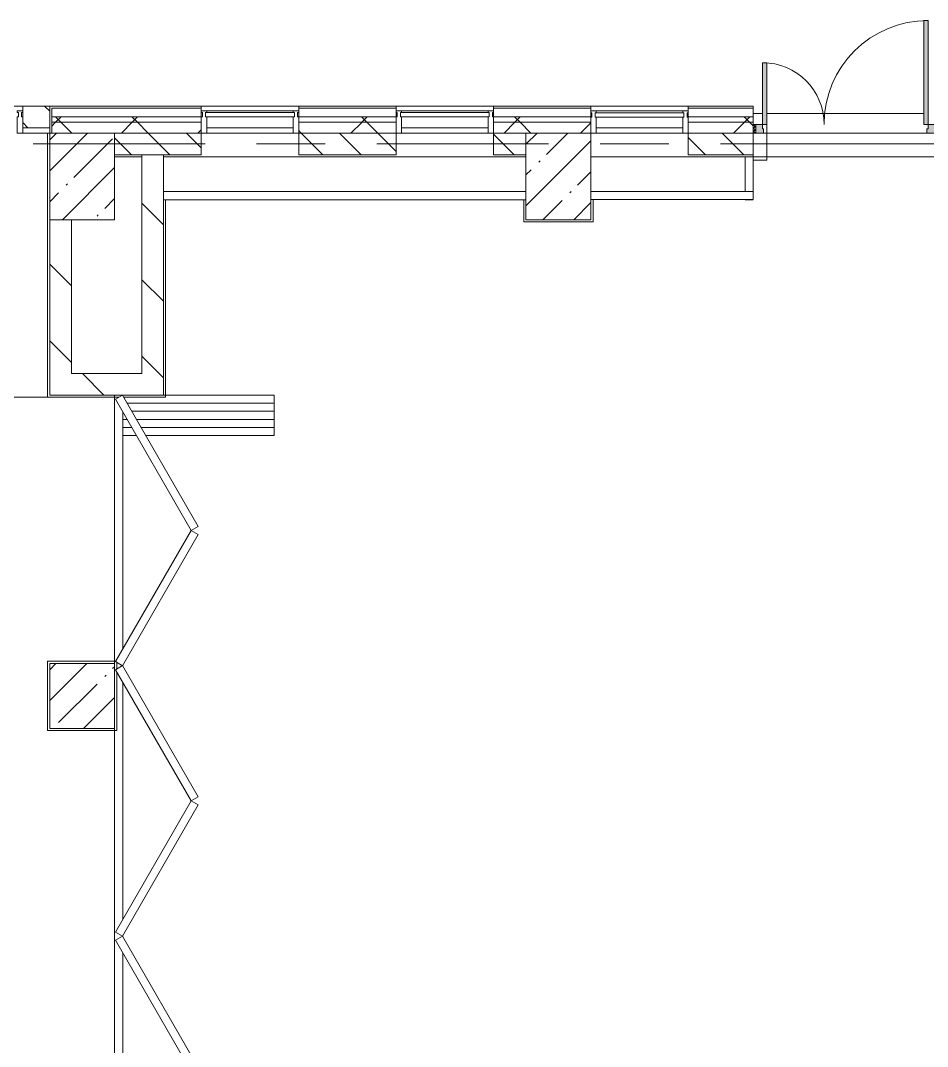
# Model space of a CAD drawing. Header units: millimetres. Extents: x 81494 to 296443, y -8553 to 29000.
# Drawn here: x 182873 to 191253, y 18661 to 28140 of the extents above; entities that cross this region are included whole.
import ezdxf

# ---------------------------------------------------------------- set-up
doc = ezdxf.new("R2010")
doc.units = ezdxf.units.MM
doc.linetypes.add('Осевая', pattern=[3175, 635, -476.25, 1587.5, -476.25])
for name, color, linetype, lineweight, true_color in [('A-DOOR-5', 7, 'Continuous', 5, 0xe2e2e2), ('A-DOOR-6', 7, 'Continuous', 5, 0xaaaaaa), ('A-DOOR-FRAM-5', 7, 'Continuous', 5, 0xaaaaaa), ('A-FLOR-2', 7, 'Continuous', 5, 0xaaaaaa)]:
    doc.layers.add(name, color=color, linetype=linetype, lineweight=lineweight, true_color=true_color)
for name, color, linetype, lineweight in [('A-GLAZ-CURT-2', 7, 'Continuous', 5), ('A-GLAZ-CWMG-2', 7, 'Continuous', 5), ('A-WALL', 7, 'Continuous', 9), ('A-WALL-4', 7, 'Continuous', 5), ('I-WALL-3', 7, 'Continuous', 5), ('S-COLS-1', 7, 'Continuous', 5), ('Оси', 7, 'Continuous', 9), ('Оси-2', 7, 'Осевая', 9)]:
    doc.layers.add(name, color=color, linetype=linetype, lineweight=lineweight)
pattern_1 = [(135, (169433.17, 0), (-176.7767, -176.7767), [])]
pattern_2 = [(135, (169433.17, 0), (-353.553, -353.553), [])]
pattern_3 = [(45, (169433.17, 0), (-353.5534, 353.5534), []), (135, (169433.17, 0), (-353.5534, -353.5534), [])]

# ---------------------------------------------------------------- blocks, each defined once
blk = doc.blocks.new('BSC_Колонна _Прямоугольная - 600х800-24078684-1_3_4_птичка')
at = {"layer": 'S-COLS-1'}
h = blk.add_hatch(dxfattribs=at)
h.set_pattern_fill('FP_115', color=256, style=0, pattern_type=2)
h.set_pattern_definition([(45, (-14010, -26700), (-285.123, 285.123), []), (45, (-13724.88, -26700), (-285.123, 285.123), [504.031, -100.806, 16.764, -84.042])])
h.paths.add_polyline_path([(-300, -400), (300, -400), (300, 400), (-300, 400), (-300, -45.6)])
for p, q in [((300, 400), (-300, 400)), ((-300, 400), (-300, -400)), ((300, -400), (300, 400)), ((-300, -400), (300, -400))]:
    blk.add_line(p, q, dxfattribs=at)
blk = doc.blocks.new('BSC_Колонна _Прямоугольная - 600х600-V190-1_3_4_птичка')
at = {"layer": 'S-COLS-1'}
h = blk.add_hatch(dxfattribs=at)
h.set_pattern_fill('FP_119', color=256, style=0, pattern_type=2)
h.set_pattern_definition([(45, (-14010, -21900), (-285.123, 285.123), []), (45, (-13724.88, -21900), (-285.123, 285.123), [504.031, -100.806, 16.764, -84.042])])
h.paths.add_polyline_path([(205.7, -300), (300, -300), (297, 300), (-300, 300), (-300, -300)])
for p, q in [((300, 300), (-300, 300)), ((-300, 300), (-300, -300)), ((300, -300), (300, 300)), ((-300, -300), (300, -300))]:
    blk.add_line(p, q, dxfattribs=at)
blk = doc.blocks.new('Системная панель - Стекло - 40мм-22856102-1_3_4_птичка')
at = {"layer": 'A-GLAZ-CURT-2'}
h = blk.add_hatch(dxfattribs=at)
h.set_pattern_fill('FP_129', color=256, style=0, pattern_type=2)
h.set_pattern_definition([(45, (-17860.3, -26790), (-1414.21, 1414.21), [1000, -3000]), (45, (-18860.3, -27290), (-1414.21, 1414.21), [3000, -1000]), (45, (-16860.3, -27790), (-1414.21, 1414.21), [1000, -3000])])
h.paths.add_polyline_path([(-400, -40), (410, -40), (410, 0), (-410, 0), (-410, -40)])
for p, q in [((410, 0), (-410, 0)), ((-410, 0), (-410, -40)), ((410, -40), (410, 0)), ((-410, -40), (410, -40))]:
    blk.add_line(p, q, dxfattribs=at)
blk = doc.blocks.new('Прямоугольный импост - Импост структурный с накладкой - 160мм Темный-33186088-1_3_4_птичка')
at = {"layer": 'A-GLAZ-CWMG-2'}
for p, q in [((17760.3, 27307), (16960.3, 27307)), ((17760.3, 27150), (16960.3, 27150))]:
    blk.add_line(p, q, dxfattribs=at)
blk = doc.blocks.new('Прямоугольный импост - Импост структурный с накладкой - 190мм-22856094-1_3_4_птичка')
at = {"layer": 'A-GLAZ-CWMG-2'}
for p, q in [((-50, 40), (-50, 190)), ((-50, 190), (0, 190)), ((0, 190), (0, 40)), ((-40, 40), (-50, 40)), ((-50, -17), (-50, 0)), ((-50, 0), (-40, 0)), ((-40, 0), (-40, 40)), ((-10, 40), (-10, 0)), ((0, 40), (-10, 40)), ((-10, 0), (0, 0)), ((0, 0), (0, -17)), ((0, -17), (-50, -17))]:
    blk.add_line(p, q, dxfattribs=at)
blk = doc.blocks.new('Системная панель - Стекло - 40мм-V197-1_3_4_птичка')
at = {"layer": 'A-GLAZ-CURT-2'}
for p, q in [((410, 0), (-410, 0)), ((-410, 0), (-410, -40)), ((410, -40), (410, 0)), ((-410, -40), (410, -40))]:
    blk.add_line(p, q, dxfattribs=at)
blk = doc.blocks.new('Прямоугольный импост - Импост структурный с накладкой - 190мм-V198-1_3_4_птичка')
at = {"layer": 'A-GLAZ-CWMG-2'}
for p, q in [((-50, 40), (-50, 190)), ((-50, 190), (0, 190)), ((0, 190), (0, 40)), ((-40, 40), (-50, 40)), ((-50, -17), (-50, 0)), ((-50, 0), (-40, 0)), ((-40, 0), (-40, 40)), ((-10, 40), (-10, 0)), ((0, 40), (-10, 40)), ((-10, 0), (0, 0)), ((0, 0), (0, -17)), ((0, -17), (-50, -17))]:
    blk.add_line(p, q, dxfattribs=at)
blk = doc.blocks.new('Прямоугольный импост - Импост структурный с накладкой - 190мм-20153711-1_3_4_птичка')
at = {"layer": 'A-GLAZ-CWMG-2'}
for p, q in [((-50, 40), (-50, 190)), ((-50, 190), (0, 190)), ((0, 190), (0, 40)), ((-40, 40), (-50, 40)), ((-50, -17), (-50, 0)), ((-50, 0), (-40, 0)), ((-40, 0), (-40, 40)), ((-10, 40), (-10, 0)), ((0, 40), (-10, 40)), ((-10, 0), (0, 0)), ((0, 0), (0, -17)), ((0, -17), (-50, -17))]:
    blk.add_line(p, q, dxfattribs=at)
blk = doc.blocks.new('DOR__перегородка__Прямоугольная - ТП-2_ Вн_ДПГ_9480х4200h_2-23998078-1_3_4_птичка')
at = {"layer": 'A-DOOR-6'}
for p, q in [((0, 0), (2650, 0)), ((3250, 0), (6400, 0)), ((7000, 0), (9480, 0)), ((0, -75), (1987.4, -75)), ((2137.4, -75), (4324.5, -75)), ((4474.5, -75), (4486.7, -75)), ((4636.7, -75), (6823.8, -75)), ((6973.8, -75), (6985, -75)), ((7135, -75), (9323.2, -75)), ((9105.2, -200.9), (9105.2, -75)), ((9180.2, -157.6), (9180.2, -75)), ((9255.2, -114.3), (9255.2, -75)), ((9473.2, -75), (9480, -75)), ((9330.2, -1474.2), (9330.2, -157.6)), ((9405.2, -1474.2), (9405.2, -114.3)), ((9180.2, -1474.2), (9180.2, -244.2)), ((9255.2, -1474.2), (9255.2, -200.9)), ((9105.2, -1474.2), (9105.2, -287.5)), ((9480, -1474.2), (9480, -450)), ((9105.2, -1474.2), (9480, -1474.2))]:
    blk.add_line(p, q, dxfattribs=at)
at = {"layer": 'A-DOOR-FRAM-5'}
for p, q in [((2019.1, -6.7), (1981.6, -71.7)), ((1981.6, -71.7), (3193.9, -771.8)), ((3231.5, -706.9), (2019.1, -6.7)), ((4442.7, -6.7), (3230.4, -706.9)), ((3267.9, -771.8), (4480.3, -71.7)), ((4480.3, -71.7), (4442.7, -6.7)), ((4518.4, -6.7), (4480.9, -71.7)), ((4480.9, -71.7), (5693.3, -771.8)), ((5730.8, -706.9), (4518.4, -6.7)), ((6942.1, -6.7), (5729.7, -706.9)), ((5767.3, -771.8), (6979.6, -71.7)), ((6979.6, -71.7), (6942.1, -6.7)), ((7016.7, -6.7), (6979.2, -71.7)), ((6979.2, -71.7), (8191.6, -771.8)), ((8229.1, -706.9), (7016.7, -6.7)), ((9441.4, -6.7), (8229.1, -706.9)), ((8266.6, -771.8), (9478.9, -71.7)), ((9478.9, -71.7), (9441.4, -6.7)), ((3193.9, -771.8), (3231.5, -706.9)), ((3230.4, -706.9), (3267.9, -771.8)), ((5693.3, -771.8), (5730.8, -706.9)), ((5729.7, -706.9), (5767.3, -771.8)), ((8191.6, -771.8), (8229.1, -706.9)), ((8229.1, -706.9), (8266.6, -771.8))]:
    blk.add_line(p, q, dxfattribs=at)
blk = doc.blocks.new('Прямоугольный импост - Импост структурный с накладкой - 190мм-22856098-1_3_4_птичка')
at = {"layer": 'A-GLAZ-CWMG-2'}
for p, q in [((0, 190), (-50, 190)), ((-50, 190), (-50, 40)), ((0, 40), (0, 190)), ((-50, 40), (-40, 40)), ((-40, 0), (-50, 0)), ((-50, 0), (-50, -17)), ((-40, 40), (-40, 0)), ((-10, 0), (-10, 40)), ((-10, 40), (0, 40)), ((0, 0), (-10, 0)), ((0, -17), (0, 0)), ((-50, -17), (0, -17))]:
    blk.add_line(p, q, dxfattribs=at)
blk = doc.blocks.new('Прямоугольный импост - Импост структурный с накладкой - 190мм-V231-1_3_4_птичка')
at = {"layer": 'A-GLAZ-CWMG-2'}
for p, q in [((0, 190), (-50, 190)), ((-50, 190), (-50, 40)), ((0, 40), (0, 188.3)), ((-50, 40), (-40, 40)), ((-40, 0), (-50, 0)), ((-50, 0), (-50, -17)), ((-40, 40), (-40, 0)), ((-10, 0), (-10, 40)), ((-10, 40), (0, 40)), ((0, 0), (-10, 0)), ((0, -17), (0, 0)), ((-50, -17), (0, -17))]:
    blk.add_line(p, q, dxfattribs=at)
blk = doc.blocks.new('BSC_Колонна _Прямоугольная - 600х800-V294-1_3_4_птичка')
at = {"layer": 'S-COLS-1'}
h = blk.add_hatch(dxfattribs=at)
h.set_pattern_fill('FP_197', color=256, style=0, pattern_type=2)
h.set_pattern_definition([(45, (-18410.26, -26700), (-285.123, 285.123), []), (45, (-18125.13, -26700), (-285.123, 285.123), [504.031, -100.806, 16.764, -84.042])])
h.paths.add_polyline_path([(300, -400), (300, 400), (-300, 400), (-300, -400), (-125.5, -400)])
for p, q in [((300, 400), (-300, 400)), ((-300, 400), (-300, -400)), ((300, -400), (300, 400)), ((-300, -400), (300, -400))]:
    blk.add_line(p, q, dxfattribs=at)
blk = doc.blocks.new('110_Дверь_СКБ_2Ст_Наружная - ДН-1_л_ Двухстворчатая 1450 х3300 _h_ в свету с верхним остеклением-23567691-1_3_4_птичка')
at = {"layer": 'A-DOOR-5'}
for points in [[(784.5, -45), (784.5, 915), (744.5, 915), (744.5, -45)], [(-705.5, -45), (-705.5, 525), (-745.5, 525), (-745.5, -45)]]:
    blk.add_hatch(color=256, dxfattribs=at).paths.add_polyline_path(points)
h = blk.add_hatch(color=256, dxfattribs=at)
h.paths.add_polyline_path([(784.5, -125), (844.5, -125), (844.5, -45), (784.5, -45), (784.5, -85), (774.5, -85), (774.5, -125)])
h.paths.add_polyline_path([(-735.5, -125), (-735.5, -85), (-745.5, -85), (-745.5, -45), (-805.5, -45), (-805.5, -125), (-745.5, -125)])
at = {"layer": 'A-DOOR-6'}
h = blk.add_hatch(dxfattribs=at)
h.set_pattern_fill('FP_210', color=256, style=0, pattern_type=2)
h.set_pattern_definition([(135, (1501.41, 189.685), (-14.14214, -14.14214), []), (225, (1501.41, 189.685), (14.14214, -14.14214), [])])
h.paths.add_polyline_path([(844.5, -125), (869.5, -125), (869.5, -45), (844.5, -45), (844.5, -85)])
at = {"layer": 'A-DOOR-FRAM-5'}
h = blk.add_hatch(dxfattribs=at)
h.set_pattern_fill('FP_211', color=256, style=0, pattern_type=2)
h.set_pattern_definition([(45, (-621.384, 189.685), (-14.1421, 14.1421), []), (135, (-621.384, 189.685), (-14.1421, -14.1421), [])])
h.paths.add_polyline_path([(-805.5, -125), (-810.5, -45), (-830.5, -50.7), (-830.5, -125), (-810.5, -125)])
at = {"layer": 'A-DOOR-6'}
for p, q in [((784.5, 915), (744.5, 915)), ((744.5, 915), (744.5, -45)), ((784.5, -45), (784.5, 915)), ((-745.5, 525), (-745.5, -45)), ((-705.5, 525), (-745.5, 525)), ((-705.5, -45), (-705.5, 525)), ((-745.5, -45), (-705.5, -45)), ((744.5, -45), (784.5, -45))]:
    blk.add_line(p, q, dxfattribs=at)
for centre, radius, start, end in [((784.5, -45), 960, 90, 180), ((-745.5, -45), 570, 0, 90)]:
    blk.add_arc(centre, radius, start, end, dxfattribs=at)
at = {"layer": 'A-DOOR-FRAM-5'}
for p, q in [((-805.5, -45), (-830.5, -45)), ((-830.5, -45), (-830.5, -125)), ((-745.5, -45), (-805.5, -45)), ((-805.5, -45), (-805.5, -125)), ((-805.5, -125), (-805.5, -45)), ((-745.5, -85), (-745.5, -45)), ((-735.5, -85), (-745.5, -85)), ((-735.5, -125), (-735.5, -85)), ((784.5, -85), (774.5, -85)), ((774.5, -85), (774.5, -125)), ((784.5, -45), (784.5, -85)), ((844.5, -45), (784.5, -45)), ((844.5, -125), (844.5, -45)), ((869.5, -45), (844.5, -45)), ((844.5, -45), (844.5, -125)), ((869.5, -125), (869.5, -45)), ((-830.5, -125), (-805.5, -125)), ((-805.5, -125), (-735.5, -125)), ((774.5, -125), (844.5, -125)), ((844.5, -125), (869.5, -125))]:
    blk.add_line(p, q, dxfattribs=at)
blk = doc.blocks.new('Системная панель - Стекло - 40мм-V312-1_3_4_птичка')
at = {"layer": 'A-GLAZ-CURT-2'}
for p, q in [((410, 0), (-410, 0)), ((-410, 0), (-410, -40)), ((410, -40), (410, 0)), ((-410, -40), (410, -40))]:
    blk.add_line(p, q, dxfattribs=at)
blk = doc.blocks.new('Зашивка приборов отопления12 - Зашивка приборов отопления-33278990-1_3_4_птичка')
at = {"layer": 'A-WALL-4'}
for p, q in [((37640, 23400), (34289.7, 23400)), ((34289.7, 23079), (37640, 23079)), ((37640, 23079), (34289.7, 23079)), ((34289.7, 23004), (37640, 23004))]:
    blk.add_line(p, q, dxfattribs=at)
blk = doc.blocks.new('Зашивка приборов отопления13 - Зашивка приборов отопления-33279120-1_3_4_птичка')
at = {"layer": 'A-WALL-4'}
for p, q in [((20135.9, 26880), (18710.3, 26880)), ((20135.9, 26560), (20135.9, 26880)), ((20136.3, 26880), (20136.3, 26560)), ((20210.4, 26560), (20210.4, 26880)), ((18710.3, 26560), (20135.9, 26560)), ((20210.4, 26560), (20135.9, 26560)), ((20210.4, 26485), (20210.4, 26560)), ((18710.3, 26485), (20210.4, 26485)), ((20136.3, 26484.2), (20210.4, 26484.2))]:
    blk.add_line(p, q, dxfattribs=at)

msp = doc.modelspace()

# ---------------------------------------------------------------- hatches: boundary and pattern name
at = {"layer": 'A-WALL-4'}
h = msp.add_hatch(dxfattribs=at)
h.set_pattern_fill('FP_127', color=256, style=0, pattern_type=2)
h.set_pattern_definition(pattern_1)
h.paths.add_polyline_path([(183143.2, 27150), (183143.2, 27350), (182893.4, 27350), (182893.4, 27150), (183123.2, 27150)])
h.paths.add_polyline_path([(173493.6, 27150), (173543.2, 27150), (173543.2, 27350), (173493.2, 27350), (173493.2, 27150)])
h = msp.add_hatch(dxfattribs=at)
h.set_pattern_fill('FP_116', color=256, style=0, pattern_type=2)
h.set_pattern_definition(pattern_3)
h.paths.add_polyline_path([(203024.3, 27200), (203193.2, 27200), (203193.2, 27250), (201343.2, 27250), (201343.2, 27200), (202823.2, 27200)])
h.paths.add_polyline_path([(184543.4, 27200), (184543.4, 27250), (183163.2, 27250), (183163.2, 27200), (184193.2, 27200)])
h.paths.add_polyline_path([(189103.8, 27200), (189643.2, 27200), (189643.2, 27250), (189043.4, 27250), (189043.4, 27200)])
h.paths.add_polyline_path([(188143.4, 27200), (188143.4, 27250), (187243.4, 27250), (187247.8, 27200)])
h.paths.add_polyline_path([(191343.2, 27200), (200243.2, 27200), (200240.2, 27250), (191343.2, 27250), (191343.2, 27210)])
h.paths.add_polyline_path([(185443.4, 27200), (186343.4, 27200), (186343.4, 27250), (185443.4, 27250), (185443.4, 27210)])
h = msp.add_hatch(dxfattribs=at)
h.set_pattern_fill('FP_116', color=256, style=0, pattern_type=2)
h.set_pattern_definition(pattern_3)
h.paths.add_polyline_path([(195243.2, 27100), (200211.2, 27102), (200211.2, 27110), (200243.2, 27115.5), (200240.2, 27200), (191343.2, 27200), (191343.2, 27100), (192816, 27100)])
h.paths.add_polyline_path([(187247.8, 27100), (188143.4, 27100), (188143.4, 27200), (187243.4, 27200), (187243.4, 27100)])
h.paths.add_polyline_path([(203024.3, 27100), (203143.2, 27100), (203143.2, 27200), (201343.2, 27200), (201343.2, 27110), (201375.2, 27109.2), (201375.2, 27102), (202823.2, 27100)])
h.paths.add_polyline_path([(186343.4, 27100), (186343.4, 27200), (185443.4, 27197.6), (185443.4, 27100), (186319.8, 27100)])
h.paths.add_polyline_path([(189103.8, 27100), (189643.2, 27100), (189643.2, 27200), (189043.4, 27200), (189043.4, 27100)])
h.paths.add_polyline_path([(184543.4, 27100), (184543.4, 27200), (183163.2, 27200), (183163.2, 27100), (184193.2, 27100)])
h = msp.add_hatch(dxfattribs=at)
h.set_pattern_fill('FP_127', color=256, style=0, pattern_type=2)
h.set_pattern_definition(pattern_1)
h.paths.add_polyline_path([(186343.4, 26900), (186343.4, 27100), (185443.4, 27100), (185443.4, 26900), (186319.8, 26900)])
h.paths.add_polyline_path([(183743.2, 26900), (184543.4, 26900), (184543.4, 27100), (183743.2, 27100), (183743.2, 26995.1)])
h.paths.add_polyline_path([(189643.2, 26900), (189643.2, 27100), (189043.4, 27100), (189043.4, 26900), (189103.8, 26900)])
h.paths.add_polyline_path([(187543.4, 26900), (187543.4, 27100), (187243.4, 27100), (187247.8, 26900)])
at = {"layer": 'I-WALL-3'}
h = msp.add_hatch(dxfattribs=at)
h.set_pattern_fill('FP_126', color=256, style=0, pattern_type=2)
h.set_pattern_definition(pattern_2)
h.paths.add_polyline_path([(184193.2, 24680), (184193.2, 26900), (183993.2, 26900), (183993.2, 24680)])
h = msp.add_hatch(dxfattribs=at)
h.set_pattern_fill('FP_126', color=256, style=0, pattern_type=2)
h.set_pattern_definition(pattern_2)
h.paths.add_polyline_path([(183143.4, 24680), (183343.4, 24680), (183343.4, 26300), (183143.4, 26300)])
h = msp.add_hatch(dxfattribs=at)
h.set_pattern_fill('FP_126', color=256, style=0, pattern_type=2)
h.set_pattern_definition(pattern_2)
h.paths.add_polyline_path([(183763.2, 24680), (183993.2, 24680), (183993.2, 24880), (183343.4, 24880), (183343.4, 24680), (183749.9, 24680)])

# ---------------------------------------------------------------- linework, layer by layer
at = {"layer": 'A-FLOR-2'}
for p, q in [((189768.2, 27180), (189768.2, 26849)), ((183143.2, 27100), (182893.4, 27100)), ((183123.2, 24660), (183123.2, 27100)), ((189768.2, 26849), (189643.6, 26849)), ((184213.2, 26484), (184213.2, 24660)), ((187523.4, 26280), (187523.4, 26484)), ((188163.4, 26485), (188163.4, 26280)), ((188163.4, 26280), (187523.4, 26280)), ((179143.2, 24660), (183782, 24660)), ((184213.2, 24660), (183825.8, 24660)), ((183123.2, 21580), (183123.2, 22220)), ((183123.2, 22220), (183751.8, 22220)), ((183763.2, 22209.1), (183763.2, 22149.8)), ((183763.2, 22119.1), (183763.2, 21580)), ((183763.2, 21580), (183123.2, 21580))]:
    msp.add_line(p, q, dxfattribs=at)
at = {"layer": 'A-WALL'}
for p, q in [((183163.2, 27100), (183163.2, 27330)), ((183163.2, 27330), (184543.4, 27330)), ((185443.4, 27330), (186343.4, 27330)), ((187243.4, 27330), (188143.4, 27330)), ((189043.4, 27330), (189643.2, 27330)), ((183163.2, 27250), (184543.4, 27250)), ((185443.4, 27250), (186343.4, 27250)), ((187243.4, 27250), (188143.4, 27250)), ((189043.4, 27250), (189643.2, 27250)), ((183163.2, 27200), (184543.4, 27200)), ((185443.4, 27200), (186343.4, 27200)), ((187243.4, 27200), (188143.4, 27200)), ((189043.4, 27200), (189643.2, 27200)), ((183743.2, 27100), (184543.4, 27100)), ((184543.4, 27100), (183743.2, 27100)), ((185443.4, 27100), (186343.4, 27100)), ((186343.4, 27100), (185443.4, 27100)), ((187243.4, 27100), (187543.4, 27100)), ((187543.4, 27100), (187243.4, 27100)), ((189043.4, 27100), (189643.2, 27100)), ((189643.2, 27100), (189043.4, 27100)), ((184193.2, 26900), (183993.2, 26900))]:
    msp.add_line(p, q, dxfattribs=at)
at = {"layer": 'A-WALL-4'}
for p, q in [((173493.2, 27350), (187243.4, 27350)), ((182893.4, 27350), (182893.4, 27150)), ((183143.2, 27350), (183143.2, 27100)), ((184543.4, 27100), (184543.4, 27350)), ((185443.4, 27350), (185443.4, 27100)), ((186343.4, 27100), (186343.4, 27350)), ((187243.4, 27350), (187243.4, 27100)), ((187243.4, 27350), (189643.2, 27350)), ((188143.4, 27100), (188143.4, 27350)), ((189043.4, 27350), (189043.4, 27100)), ((189643.2, 27180), (189643.2, 27350)), ((189643.2, 27280), (189728.2, 27280)), ((189768.2, 27280), (191218.2, 27280)), ((182893.4, 27150), (183143.2, 27150)), ((184543.4, 26900), (184543.4, 27100)), ((185391.7, 27100), (184593.4, 27100)), ((185443.4, 27100), (185443.4, 26900)), ((186343.4, 26900), (186343.4, 27100)), ((187193.4, 27100), (186393.4, 27100)), ((187243.4, 27100), (187243.4, 26900)), ((188993.5, 27100), (188193, 27100)), ((189043.4, 27100), (189043.4, 26900)), ((189643.2, 26900), (189643.2, 27100)), ((191248.2, 27100), (189738.2, 27100)), ((183743.2, 26900), (183993.2, 26900)), ((184193.2, 26900), (184543.4, 26900)), ((185443.4, 26900), (186343.4, 26900)), ((187243.4, 26900), (187543.4, 26900)), ((189043.4, 26900), (189643.2, 26900))]:
    msp.add_line(p, q, dxfattribs=at)
at = {"layer": 'I-WALL-3'}
for p, q in [((184593.4, 27100), (185391.7, 27100)), ((186393.4, 27100), (187193.4, 27100)), ((188193, 27100), (188993.5, 27100)), ((189738.2, 27100), (191248.2, 27100)), ((183993.2, 26880), (183743.2, 26880)), ((183993.2, 26900), (183993.2, 24880)), ((184193.2, 24680), (184193.2, 26900)), ((187543.4, 26880), (184193.2, 26880)), ((189643.2, 26880), (188143.4, 26880)), ((189643.2, 26900), (189643.2, 26880)), ((191343.2, 26880), (189643.6, 26880)), ((183143.4, 26300), (183143.4, 24680)), ((183343.4, 24880), (183343.4, 26300)), ((183993.2, 24880), (183343.4, 24880)), ((183143.4, 24680), (184193.2, 24680))]:
    msp.add_line(p, q, dxfattribs=at)
at = {"layer": 'Оси'}
msp.add_line((190723.6, 27000), (203223.6, 27000), dxfattribs=at)
at = {"layer": 'Оси-2'}
msp.add_line((178704.4, 27000), (190723.6, 27000), dxfattribs=at)

# ---------------------------------------------------------------- block references
at = {"layer": 'A-DOOR-6'}
msp.add_blockref('110_Дверь_СКБ_2Ст_Наружная - ДН-1_л_ Двухстворчатая 1450 х3300 _h_ в свету с верхним остеклением-23567691-1_3_4_птичка', (190473.7, 27225), dxfattribs=at)
at = {"layer": 'A-DOOR-6', "rotation": 90.00000000000044}
msp.add_blockref('DOR__перегородка__Прямоугольная - ТП-2_ Вн_ДПГ_9480х4200h_2-23998078-1_3_4_птичка', (183743.2, 15200), dxfattribs=at)
at = {"layer": 'A-GLAZ-CURT-2'}
for name, p in [('Системная панель - Стекло - 40мм-V312-1_3_4_птичка', (184993.4, 27290)), ('Системная панель - Стекло - 40мм-22856102-1_3_4_птичка', (186793.4, 27290)), ('Системная панель - Стекло - 40мм-V197-1_3_4_птичка', (188593.4, 27288.3))]:
    msp.add_blockref(name, p, dxfattribs=at)
at = {"layer": 'A-GLAZ-CWMG-2', "extrusion": (0, 0, -1), "rotation": 180}
for name, p in [('Прямоугольный импост - Импост структурный с накладкой - 190мм-20153711-1_3_4_птичка', (-182893.4, 27290)), ('Прямоугольный импост - Импост структурный с накладкой - 190мм-22856094-1_3_4_птичка', (-185443.4, 27290)), ('Прямоугольный импост - Импост структурный с накладкой - 190мм-22856094-1_3_4_птичка', (-187243.4, 27290)), ('Прямоугольный импост - Импост структурный с накладкой - 190мм-V198-1_3_4_птичка', (-189043.4, 27288.3))]:
    msp.add_blockref(name, p, dxfattribs=at)
at = {"layer": 'A-GLAZ-CWMG-2', "rotation": 180}
for name, p in [('Прямоугольный импост - Импост структурный с накладкой - 190мм-22856098-1_3_4_птичка', (184543.4, 27290)), ('Прямоугольный импост - Импост структурный с накладкой - 190мм-22856098-1_3_4_птичка', (186343.4, 27290)), ('Прямоугольный импост - Импост структурный с накладкой - 190мм-V231-1_3_4_птичка', (188143.4, 27288.3))]:
    msp.add_blockref(name, p, dxfattribs=at)
at = {"layer": 'A-GLAZ-CWMG-2'}
for p in [(167633.2, 0), (169433.2, 0), (171233.2, -1.7)]:
    msp.add_blockref('Прямоугольный импост - Импост структурный с накладкой - 160мм Темный-33186088-1_3_4_птичка', p, dxfattribs=at)
at = {"layer": 'A-WALL-4'}
for name, p in [('Зашивка приборов отопления12 - Зашивка приборов отопления-33278990-1_3_4_птичка', (149903.4, 3480)), ('Зашивка приборов отопления13 - Зашивка приборов отопления-33279120-1_3_4_птичка', (169433.2, 0))]:
    msp.add_blockref(name, p, dxfattribs=at)
at = {"layer": 'S-COLS-1'}
for name, p in [('BSC_Колонна _Прямоугольная - 600х800-24078684-1_3_4_птичка', (183443.2, 26700)), ('BSC_Колонна _Прямоугольная - 600х800-V294-1_3_4_птичка', (187843.4, 26700)), ('BSC_Колонна _Прямоугольная - 600х600-V190-1_3_4_птичка', (183443.2, 21900))]:
    msp.add_blockref(name, p, dxfattribs=at)

doc.saveas('drawing.dxf')
